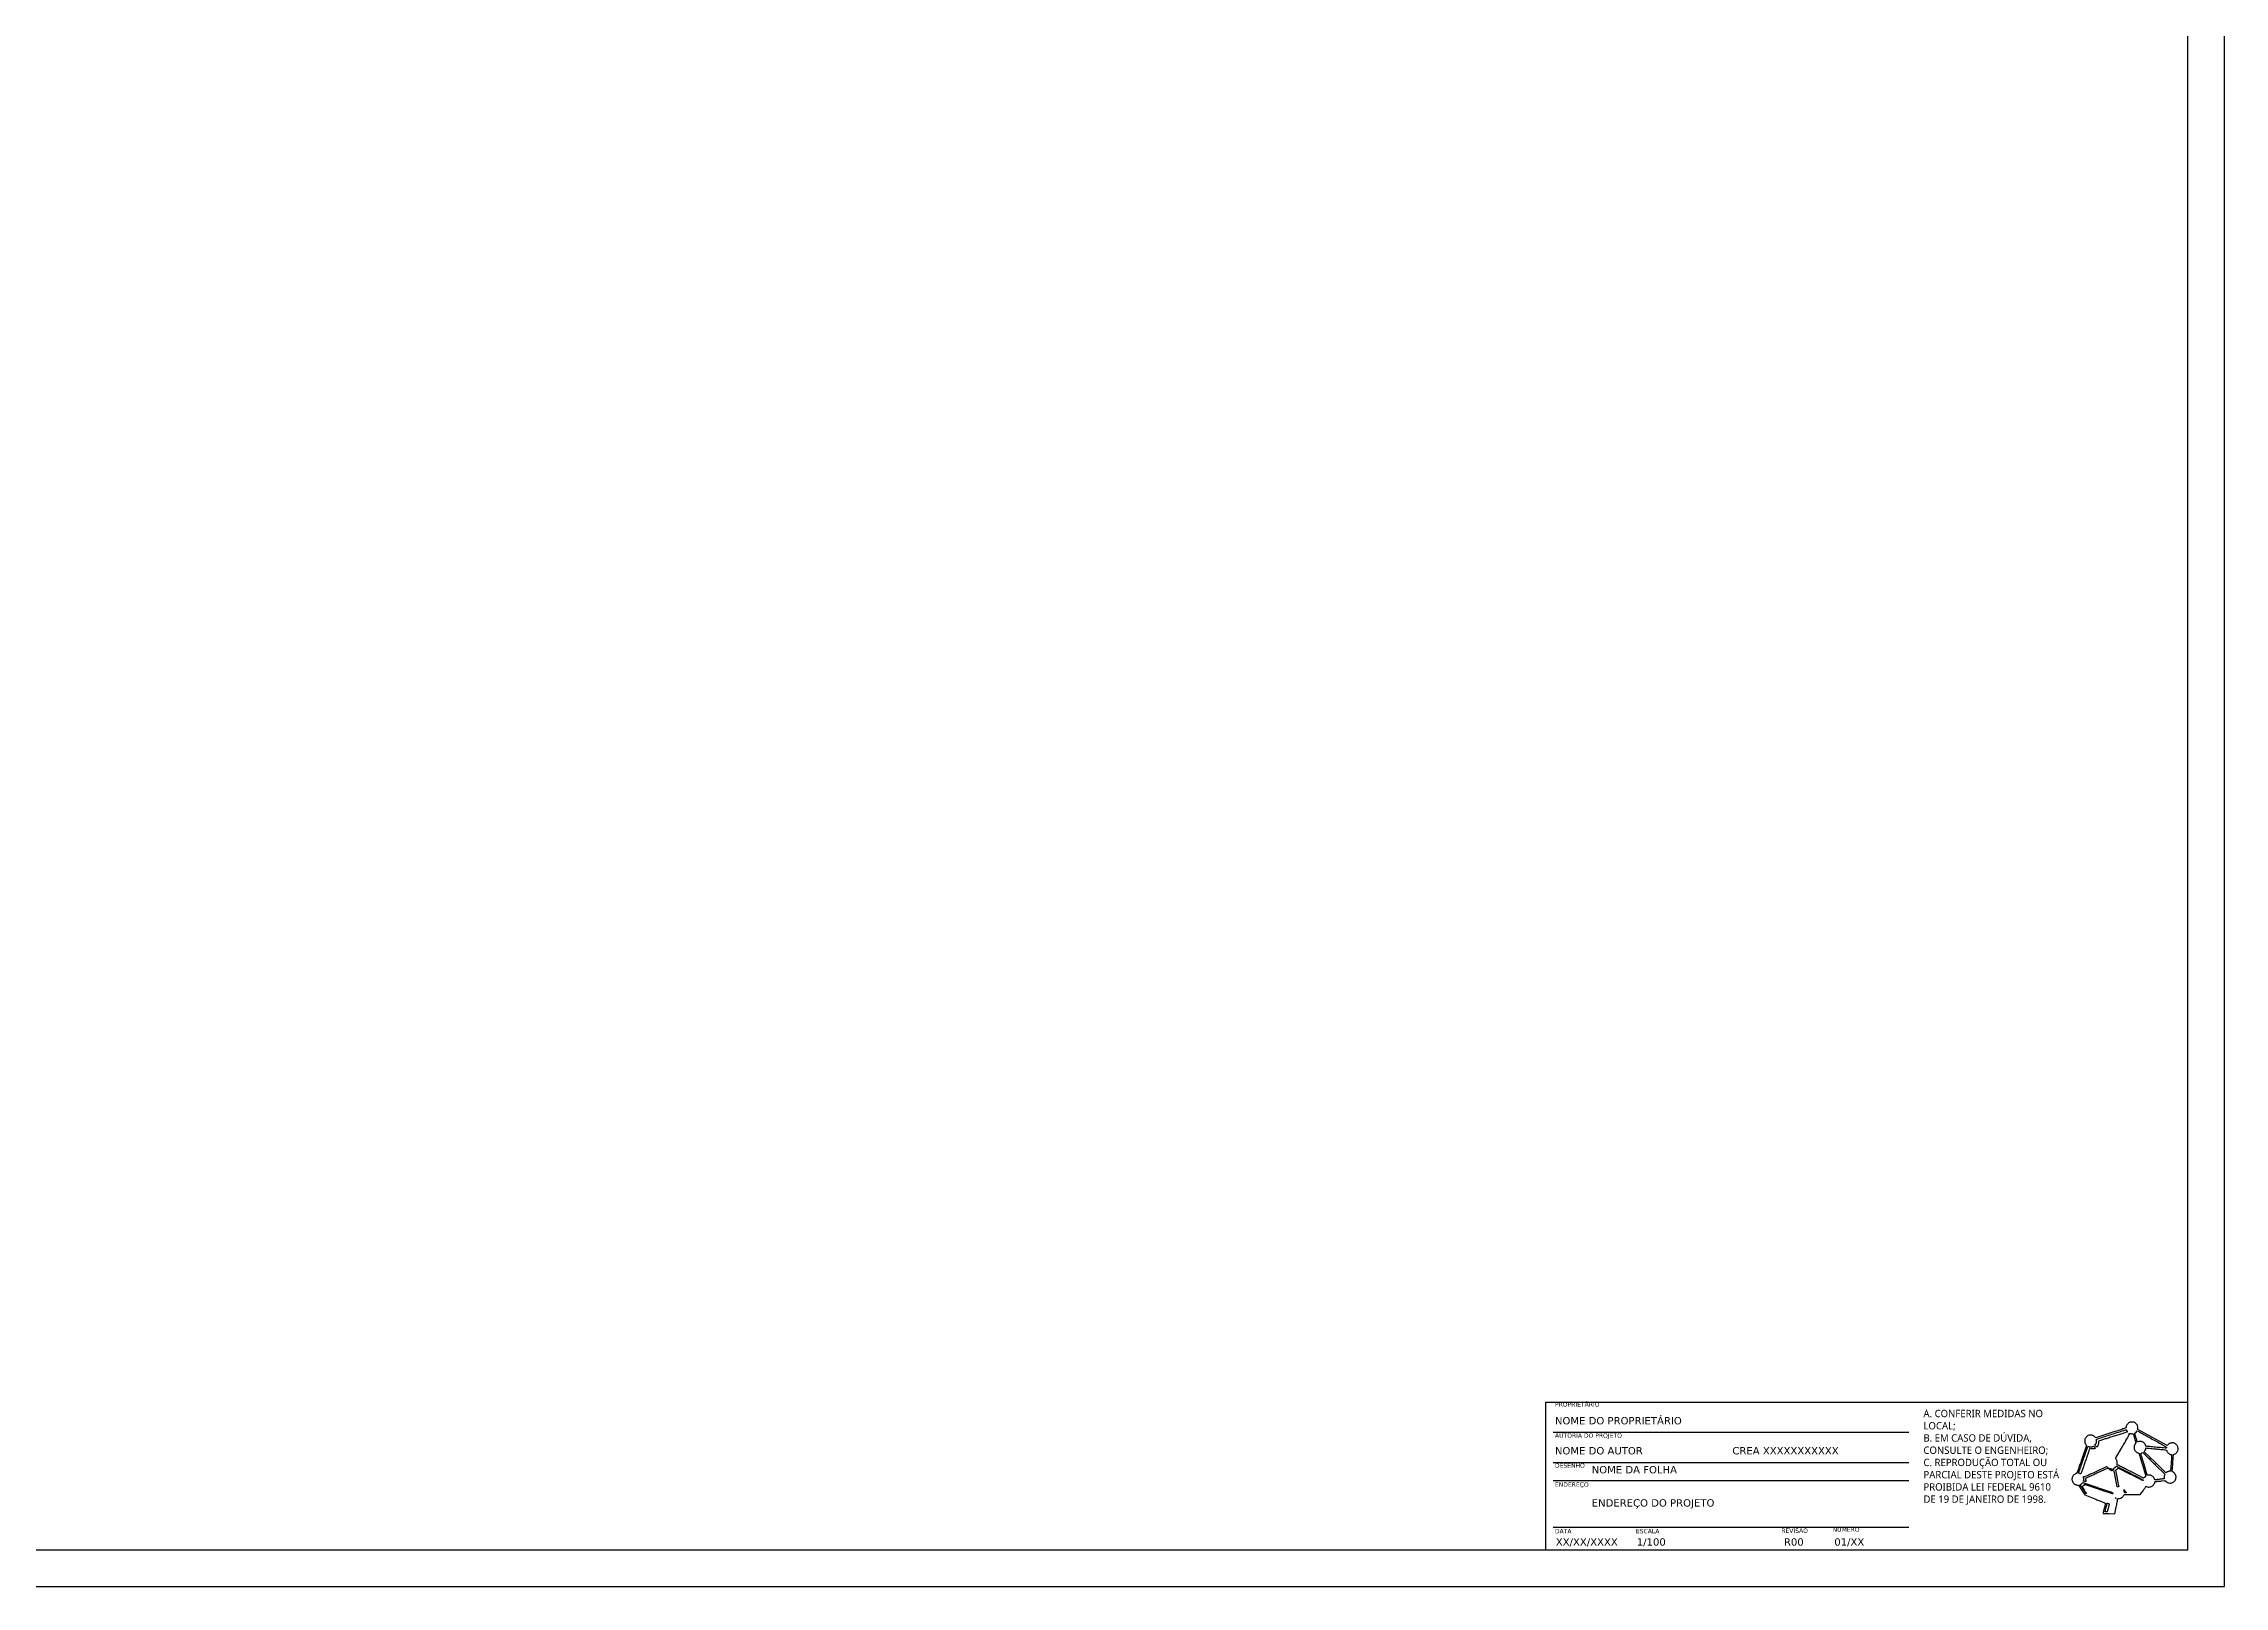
# Paper-space layout 'A0' of a CAD drawing. Header units: centimetres, sheet in millimetres. Extents: x 0 to 1189, y 0 to 841.
# Drawn here: x 594 to 1189, y 0 to 420 of the extents above; entities that cross this region are included whole.
import ezdxf

# ---------------------------------------------------------------- set-up
doc = ezdxf.new("R2010")
doc.units = ezdxf.units.CM
doc.header["$LTSCALE"] = 0.5
doc.layers.add('CARIMBO', color=250, linetype='Continuous')

psp = doc.layouts.new('A0')

# ---------------------------------------------------------------- linework, layer by layer
for points in [[(1163.08, 44.64, 0.079478), (1162.74, 44.4, 0.054467), (1162.45, 44.04, 0.055091), (1162.25, 43.63, 0.089267), (1162.18, 43.25, -0.318001), (1162.12, 43.17, -0.00227), (1161.34, 42.9, -0.004795), (1160.18, 42.51, -0.00091), (1158.05, 41.84), (1153.93, 40.53), (1153.7, 40.75, 0.045989), (1153.45, 40.95, 0.048466), (1153.17, 41.1, 0.049205), (1152.87, 41.19, 0.050376), (1152.56, 41.22, 0.057358), (1152.1, 41.17, 0.073919), (1151.71, 41.01, 0.074646), (1151.39, 40.75, 0.059941), (1151.13, 40.39, 0.022187), (1151.03, 40.19, 0.046293), (1150.98, 40.03, 0.042492), (1150.95, 39.86, 0.016038), (1150.94, 39.61, 0.031811), (1150.97, 39.29, 0.052573), (1151.03, 39.03, 0.056422), (1151.14, 38.8, 0.043793), (1151.31, 38.58), (1151.44, 38.44), (1150.12, 34.64, -0.001341), (1149.53, 32.96, -0.00365), (1149.1, 31.79, -0.000922), (1148.76, 30.86, -0.232969), (1148.7, 30.8, 0.052602), (1148.3, 30.63, 0.060655), (1147.96, 30.39, 0.062659), (1147.7, 30.08, 0.062566), (1147.53, 29.71, 0.067657), (1147.44, 29.28, 0.07176), (1147.48, 28.84, 0.071432), (1147.65, 28.44, 0.066114), (1147.92, 28.08, 0.03404), (1148.13, 27.9, 0.051282), (1148.34, 27.77, 0.04987), (1148.58, 27.69, 0.030117), (1148.87, 27.63), (1149.23, 27.59), (1150.07, 26.28), (1150.92, 24.97), (1153.71, 23.84, -0.00035), (1154.78, 23.41, -0.000565), (1155.69, 23.04, -0.000077), (1156.5, 22.7, -0.041097), (1156.55, 22.68, -0.317107), (1156.56, 22.64, -0.002034), (1156.48, 22.25, -0.00699), (1156.37, 21.81, -0.004284), (1156.24, 21.29, 0.003499), (1156.08, 20.68, 0.009869), (1155.98, 20.26, 0.005641), (1155.91, 19.94, 0.317571), (1155.94, 19.89, 0.121999), (1155.99, 19.87, 0.001087), (1156.44, 19.85, 0.003666), (1156.96, 19.84, 0.002349), (1157.55, 19.82), (1159.1, 19.8), (1159.5, 21.6, 0.003235), (1159.65, 22.31, 0.004837), (1159.77, 22.92, 0.002145), (1159.87, 23.45, 0.099334), (1159.86, 23.56, -0.057961), (1159.84, 23.75, -0.189286), (1159.89, 23.86, -0.162677), (1160.01, 23.93, -0.040506), (1160.23, 23.95, 0.074695), (1160.64, 24.01, 0.067212), (1161.03, 24.19, 0.06575), (1161.36, 24.47, 0.065907), (1161.61, 24.83), (1161.72, 25.05), (1163.86, 25.04), (1166.01, 25.02), (1166.82, 26.07, 0.005197), (1167.14, 26.5, 0.009482), (1167.39, 26.85, 0.004462), (1167.59, 27.15, 0.241149), (1167.59, 27.21, -0.038552), (1167.58, 27.28, -0.487664), (1167.59, 27.29, -0.104544), (1167.63, 27.28, -0.003557), (1167.79, 27.21, 0.08403), (1168.2, 27.08, 0.068415), (1168.66, 27.09, 0.066973), (1169.11, 27.22, 0.07379), (1169.5, 27.46, 0.047786), (1169.69, 27.66, 0.036473), (1169.86, 27.91, 0.037396), (1169.99, 28.16, 0.094407), (1170.03, 28.36, -0.152944), (1170.06, 28.48, -0.128065), (1170.16, 28.56, -0.081842), (1170.33, 28.61, -0.031911), (1170.57, 28.63, 0.017211), (1170.75, 28.64, 0.003074), (1171.07, 28.66, 0.003318), (1171.45, 28.69, 0.00299), (1171.84, 28.73), (1172.8, 28.84), (1173.1, 28.57, 0.108864), (1173.77, 28.21, 0.117508), (1174.51, 28.17, 0.117913), (1175.19, 28.46, 0.110153), (1175.68, 29.04, 0.037258), (1175.74, 29.18, 0.034903), (1175.78, 29.34, 0.029781), (1175.8, 29.52, 0.016378), (1175.81, 29.74, 0.015811), (1175.81, 29.99, 0.046417), (1175.78, 30.16, 0.049348), (1175.73, 30.32, 0.019736), (1175.62, 30.53, 0.027212), (1175.51, 30.7, 0.030137), (1175.39, 30.85, 0.030273), (1175.25, 30.98, 0.027963), (1175.1, 31.1, -0.012714), (1174.92, 31.22, -0.065884), (1174.83, 31.31, -0.119764), (1174.8, 31.38, -0.093219), (1174.8, 31.48, 0.026903), (1174.81, 31.6, 0.000513), (1174.86, 32.22, 0.001244), (1174.91, 32.94, 0.000833), (1174.97, 33.77), (1175.11, 35.9), (1175.4, 36.01, 0.131929), (1176.03, 36.47, 0.124197), (1176.37, 37.2, 0.123277), (1176.32, 38, 0.128862), (1175.9, 38.67, 0.035506), (1175.65, 38.88, 0.060104), (1175.41, 39.01, 0.058967), (1175.14, 39.08, 0.032836), (1174.8, 39.1, 0.043172), (1174.45, 39.07, 0.058016), (1174.13, 38.98, 0.059393), (1173.85, 38.82, 0.048311), (1173.6, 38.59), (1173.41, 38.38), (1169.42, 40.59), (1165.44, 42.8), (1165.4, 43.27, 0.045148), (1165.33, 43.7, 0.069177), (1165.19, 44.04, 0.07197), (1164.96, 44.32, 0.053536), (1164.65, 44.56, 0.019859), (1164.44, 44.68, 0.053842), (1164.28, 44.74, 0.04808), (1164.1, 44.76, 0.013377), (1163.83, 44.77, 0.014365), (1163.58, 44.76, 0.029893), (1163.39, 44.74, 0.035951), (1163.23, 44.7, 0.034713)], [(1162.32, 42.57, 0.031863), (1162.34, 42.52, 0.011462), (1162.38, 42.44, 0.011316), (1162.43, 42.36, 0.013177), (1162.47, 42.29, -0.017287), (1162.51, 42.22, -0.0272), (1162.54, 42.16, -0.025593), (1162.56, 42.11, -0.299351), (1162.55, 42.09, -0.099006), (1162.53, 42.08, -0.000046), (1161.58, 41.77, -0.000665), (1160.52, 41.43, -0.000405), (1159.27, 41.04, 0.00001), (1157.97, 40.63, 0.000012), (1156.77, 40.25, 0.00001), (1155.76, 39.93, 0.000097), (1155.33, 39.79), (1154.66, 39.58), (1154.66, 39.15, -0.038871), (1154.64, 38.82, -0.04202), (1154.56, 38.5, -0.046084), (1154.45, 38.24, -0.095107), (1154.3, 38.07, -0.095463), (1154.24, 38.03, -0.1793), (1154.17, 38.03, -0.082716), (1154.1, 38.08, -0.010801), (1153.95, 38.22), (1153.71, 38.45), (1153.91, 38.77, 0.023212), (1154.02, 38.97, 0.053839), (1154.08, 39.13, 0.044556), (1154.1, 39.31, 0.011864), (1154.12, 39.6, -0.009508), (1154.13, 39.84, -0.028153), (1154.15, 40, -0.038951), (1154.17, 40.11, -0.225559), (1154.21, 40.15, -0.011613), (1154.74, 40.33, -0.000133), (1158.31, 41.46, -0.000027), (1162.07, 42.65, -0.060557), (1162.19, 42.67, -0.100927), (1162.23, 42.67, -0.076882), (1162.27, 42.65, -0.074024), (1162.3, 42.61, -0.081175)], [(1163.72, 41.61), (1164.16, 41.57), (1164.37, 40.81, 0.001166), (1164.47, 40.49, 0.000919), (1164.57, 40.13, 0.000929), (1164.66, 39.81, 0.002298), (1164.74, 39.57, -0.006874), (1164.81, 39.3, -0.039177), (1164.84, 39.16, -0.084305), (1164.84, 39.07, -0.165216), (1164.8, 39.01, 0.067696), (1164.76, 38.96, 0.012124), (1164.69, 38.86, 0.012896), (1164.62, 38.74, 0.011331), (1164.55, 38.61, 0.053195), (1164.45, 38.33, 0.04526), (1164.4, 38.01, 0.044287), (1164.4, 37.67, 0.04575), (1164.47, 37.35, 0.070802), (1164.59, 37.08, 0.048201), (1164.81, 36.81, 0.046928), (1165.08, 36.57, 0.056012), (1165.38, 36.41, -0.016724), (1165.59, 36.31, -0.09403), (1165.69, 36.24, -0.096831), (1165.75, 36.13, -0.018271), (1165.82, 35.91, 0.002353), (1165.89, 35.67, 0.000112), (1166.13, 34.86, 0.000183), (1166.42, 33.9, 0.000132), (1166.74, 32.82), (1167.55, 30.08), (1167.27, 29.79), (1166.99, 29.51), (1163.65, 31.21, 0.000388), (1162.35, 31.86, 0.000576), (1161.21, 32.44, 0.000248), (1160.23, 32.93, 0.011766), (1160.03, 33.03), (1159.76, 33.15), (1159.8, 33.47, 0.051501), (1159.81, 33.75, 0.041753), (1159.75, 34.06, 0.040572), (1159.65, 34.36, 0.041767), (1159.5, 34.63), (1159.35, 34.86), (1161.26, 38.16, 0.00172), (1162.02, 39.47, 0.003292), (1162.62, 40.54, 0.000501), (1163.12, 41.45, 0.318822), (1163.12, 41.51, -0.087878), (1163.07, 41.59, -0.168967), (1163.06, 41.66, -0.263976), (1163.1, 41.7, -0.164458), (1163.17, 41.7, 0.053649), (1163.24, 41.68, 0.00818), (1163.38, 41.65, 0.009074), (1163.55, 41.63, 0.007751)], [(1169.65, 39.97, -0.000688), (1171.85, 38.75, -0.008137), (1172.69, 38.26, -0.012877), (1173.15, 37.97, -0.300165), (1173.2, 37.83, -0.057537), (1173.18, 37.77, -0.102251), (1173.15, 37.72, -0.110803), (1173.1, 37.69, -0.076165), (1173.04, 37.68, -0.02293), (1172.89, 37.69, -0.000084), (1171.11, 37.85, -0.000518), (1169.4, 38.02, -0.0009), (1167.98, 38.15, -0.012807), (1167.74, 38.18, -0.097718), (1167.63, 38.22, -0.155413), (1167.57, 38.29, -0.047521), (1167.53, 38.43, 0.071412), (1167.44, 38.65, 0.040121), (1167.28, 38.89, 0.038825), (1167.07, 39.11, 0.047979), (1166.85, 39.29, 0.062874), (1166.54, 39.43, 0.047954), (1166.18, 39.5, 0.048985), (1165.82, 39.51, 0.077879), (1165.52, 39.43), (1165.28, 39.33), (1165.16, 39.73, -0.000885), (1165.1, 39.93, -0.000271), (1165.01, 40.24, -0.000271), (1164.9, 40.58, -0.000296), (1164.81, 40.92), (1164.57, 41.72), (1164.91, 42.06), (1165.25, 42.4), (1165.66, 42.18, -0.003409), (1165.95, 42.02, -0.000135), (1167.01, 41.44, -0.000239), (1168.25, 40.75, -0.000169)], [(1152.53, 38, 0.029732), (1152.65, 38.01, 0.016387), (1152.8, 38.03, 0.016289), (1152.94, 38.06, 0.025067), (1153.07, 38.09), (1153.34, 38.19), (1153.6, 37.93, -0.027415), (1153.77, 37.74, -0.311881), (1153.78, 37.64, -0.197541), (1153.68, 37.57, -0.012375), (1153.33, 37.49, -0.021963), (1153.15, 37.46, -0.036691), (1153, 37.45, -0.035708), (1152.84, 37.47, -0.019541), (1152.66, 37.51), (1152.31, 37.6), (1152.18, 37.24, 0.003701), (1152.09, 37, 0.000146), (1151.77, 36.08, 0.000259), (1151.4, 35.01, 0.000183), (1150.98, 33.8, -0.0004), (1150.56, 32.61, -0.000658), (1150.21, 31.6, -0.00004), (1149.89, 30.7, -0.112129), (1149.88, 30.68, -0.253723), (1149.86, 30.67, -0.007738), (1149.78, 30.69, -0.013512), (1149.68, 30.72, -0.008721), (1149.56, 30.76), (1149.27, 30.86), (1149.7, 32.1, -0.000037), (1149.92, 32.74, -0.000012), (1150.25, 33.69, -0.000012), (1150.62, 34.74, -0.000014), (1150.97, 35.76), (1151.81, 38.17), (1152.04, 38.09, 0.02723), (1152.15, 38.05, 0.01557), (1152.28, 38.03, 0.01552), (1152.42, 38.01, 0.0248)], [(1170.17, 33.11), (1172.75, 30.55), (1172.64, 30.25, 0.028266), (1172.6, 30.1, 0.02451), (1172.58, 29.95, 0.024559), (1172.57, 29.79, 0.028739), (1172.57, 29.64, -0.001995), (1172.58, 29.52, -0.003309), (1172.59, 29.42, -0.000447), (1172.6, 29.33, -0.361795), (1172.6, 29.32, -0.03599), (1172.59, 29.32, -0.000005), (1172.27, 29.29, -0.000135), (1171.91, 29.25, -0.000082), (1171.48, 29.2, 0.001749), (1171.04, 29.15, 0.002362), (1170.65, 29.1, 0.001598), (1170.32, 29.06, 0.025723), (1170.21, 29.04, -0.06375), (1170.12, 29.03, -0.183375), (1170.05, 29.05, -0.102514), (1170, 29.12, -0.0133), (1169.93, 29.29, 0.038184), (1169.81, 29.56, 0.047969), (1169.66, 29.78, 0.047232), (1169.46, 29.96, 0.035356), (1169.21, 30.13, 0.026141), (1169.03, 30.23, 0.054643), (1168.89, 30.28, 0.04436), (1168.71, 30.3, 0.012318), (1168.44, 30.3), (1167.95, 30.29), (1167.09, 33.21, -0.000578), (1166.76, 34.33, -0.000934), (1166.48, 35.29, -0.000122), (1166.23, 36.14, -0.071528), (1166.23, 36.2, -0.231594), (1166.24, 36.23, -0.028555), (1166.31, 36.27, -0.029017), (1166.39, 36.32, -0.020061), (1166.5, 36.36), (1166.77, 36.45), (1167.18, 36.06, -0.004686), (1167.45, 35.8, -0.000307), (1168.23, 35.04, -0.000446), (1169.15, 34.12, -0.000333)], [(1170.73, 37.44, -0.00146), (1171.98, 37.31, -0.007591), (1172.67, 37.23, -0.006209), (1173.11, 37.17, -0.238802), (1173.19, 37.11, -0.015788), (1173.22, 37.06, -0.00479), (1173.25, 36.98, -0.004792), (1173.29, 36.9, -0.005205), (1173.32, 36.81, 0.075512), (1173.46, 36.56, 0.049275), (1173.68, 36.32, 0.047846), (1173.96, 36.12, 0.05785), (1174.26, 35.99, -0.001287), (1174.39, 35.95, -0.00198), (1174.51, 35.91, -0.000639), (1174.62, 35.88, -0.057514), (1174.63, 35.87, -0.280891), (1174.64, 35.86, -0.000083), (1174.6, 35.23, -0.001358), (1174.55, 34.53, -0.000819), (1174.49, 33.7, 0.000173), (1174.43, 32.87, 0.000278), (1174.38, 32.16, 0.000042), (1174.33, 31.53, 0.018054), (1174.33, 31.49, -0.302632), (1174.31, 31.46, -0.016169), (1174.22, 31.43, -0.020877), (1174.1, 31.39, -0.013225), (1173.96, 31.36, 0.026185), (1173.8, 31.32, 0.017269), (1173.62, 31.26, 0.017393), (1173.44, 31.18, 0.031903), (1173.31, 31.11), (1173.03, 30.93), (1170.1, 33.82), (1167.17, 36.71), (1167.36, 37.01, 0.020627), (1167.43, 37.14, 0.016626), (1167.5, 37.28, 0.016938), (1167.56, 37.42, 0.04077), (1167.59, 37.53), (1167.63, 37.75), (1167.97, 37.71, 0.006056), (1168.21, 37.68, 0.00035), (1168.93, 37.61, 0.000532), (1169.78, 37.53, 0.000391)], [(1157.48, 32.22, 0.022644), (1157.57, 32.19, 0.007246), (1157.7, 32.15, 0.007213), (1157.85, 32.11, 0.007999), (1158, 32.08, -0.013341), (1158.21, 32.03, -0.09412), (1158.3, 31.99, -0.140632), (1158.35, 31.92, -0.042772), (1158.39, 31.79, -0.013144), (1158.4, 31.71, -0.018928), (1158.41, 31.63, -0.014987), (1158.41, 31.57, -0.202429), (1158.41, 31.55, -0.290652), (1158.31, 31.53, -0.026241), (1158.06, 31.63, -0.031552), (1157.8, 31.78, -0.038811), (1157.57, 31.95), (1157.26, 32.24), (1154.26, 30.85, 0.000325), (1153.1, 30.31, 0.000519), (1152.12, 29.85, 0.000091), (1151.24, 29.45, 0.028847), (1151.18, 29.41, 0.150482), (1151.14, 29.37, 0.101192), (1151.13, 29.3, 0.050792), (1151.13, 29.2, 0.010673), (1151.17, 29.03, -0.016188), (1151.2, 28.9, -0.018725), (1151.21, 28.77, -0.018072), (1151.22, 28.67, -0.096024), (1151.21, 28.61, -0.109493), (1151.18, 28.56, -0.19019), (1151.13, 28.54, -0.077362), (1151.06, 28.55, -0.008984), (1150.89, 28.6), (1150.62, 28.7), (1150.65, 29.1, 0.016704), (1150.65, 29.27, 0.015745), (1150.65, 29.45, 0.01593), (1150.63, 29.6, 0.051425), (1150.61, 29.7, -0.032234), (1150.57, 29.83, -0.159965), (1150.58, 29.91, -0.375896), (1150.62, 29.93, -0.099665), (1150.69, 29.89, 0.279284), (1150.79, 29.88, 0.00254), (1151.44, 30.16, 0.00554), (1152.35, 30.56, 0.001381), (1153.83, 31.24), (1156.89, 32.66), (1157.1, 32.48, 0.017534), (1157.2, 32.4, 0.014145), (1157.3, 32.33, 0.014381), (1157.41, 32.26, 0.035279)], [(1163.24, 30.91, -0.001061), (1165.09, 29.97, -0.005481), (1166.1, 29.43, -0.003402), (1166.78, 29.06, -0.230482), (1166.85, 28.95, -0.036963), (1166.85, 28.9, -0.061098), (1166.85, 28.86, -0.087861), (1166.84, 28.83, -0.25533), (1166.82, 28.82, -0.111829), (1166.78, 28.83, -0.000079), (1165.8, 29.32, -0.000923), (1164.7, 29.87, -0.000564), (1163.41, 30.53), (1160.06, 32.23), (1159.84, 32.02, -0.014844), (1159.74, 31.93, -0.012465), (1159.63, 31.84, -0.01265), (1159.53, 31.77, -0.033546), (1159.45, 31.72), (1159.29, 31.64), (1159.75, 29.42, -0.000653), (1159.92, 28.57, -0.001083), (1160.07, 27.86, -0.000055), (1160.2, 27.21, -0.260012), (1160.2, 27.2, -0.142558), (1160.19, 27.19, -0.004079), (1160.13, 27.18, -0.007961), (1160.07, 27.17, -0.005359), (1159.99, 27.16), (1159.8, 27.14), (1159.29, 29.61, -0.000185), (1159.09, 30.56, -0.000301), (1158.92, 31.37, -0.000033), (1158.77, 32.09, -0.02743), (1158.76, 32.12, -0.246772), (1158.77, 32.15, -0.022251), (1158.82, 32.19, -0.024852), (1158.89, 32.23, -0.016722), (1158.97, 32.27, 0.03062), (1159.07, 32.32, 0.017067), (1159.17, 32.4, 0.016974), (1159.28, 32.48, 0.026295), (1159.36, 32.56, -0.013983), (1159.44, 32.63, -0.018776), (1159.51, 32.69, -0.016116), (1159.57, 32.73, -0.154035), (1159.6, 32.74, -0.116878), (1159.64, 32.73, -0.000078), (1160.69, 32.21, -0.000936), (1161.86, 31.62, -0.000571)], [(1157.41, 25.95, -0.00294), (1158.05, 25.73, -0.025576), (1158.33, 25.62, -0.063924), (1158.47, 25.53, -0.160072), (1158.53, 25.42, -0.022263), (1158.55, 25.36, -0.029376), (1158.55, 25.3, -0.029705), (1158.55, 25.25, -0.178357), (1158.54, 25.23, -0.282142), (1158.51, 25.22, -0.000118), (1157.4, 25.58, -0.00162), (1156.17, 25.99, -0.000979), (1154.71, 26.48), (1150.91, 27.76), (1150.64, 27.51, -0.0088), (1150.53, 27.41, -0.010914), (1150.42, 27.32, -0.009353), (1150.33, 27.25, -0.076824), (1150.28, 27.23, 0.454089), (1150.26, 27.18, 0.011435), (1150.37, 26.97, 0.014163), (1150.55, 26.68, 0.004889), (1150.81, 26.26, -0.002961), (1151.04, 25.9, -0.004887), (1151.24, 25.59, -0.00098), (1151.4, 25.32, -0.344756), (1151.4, 25.3, -0.332227), (1151.33, 25.29, -0.073954), (1151.22, 25.37, -0.040347), (1151.08, 25.53, -0.012625), (1150.9, 25.8, 0.000931), (1150.76, 26.02, 0.000368), (1150.56, 26.33, 0.000364), (1150.35, 26.67, 0.000456), (1150.15, 26.98, -0.003073), (1149.86, 27.42, -0.037661), (1149.77, 27.6, -0.141134), (1149.75, 27.7, -0.229813), (1149.8, 27.77, 0.031012), (1149.86, 27.81, 0.007771), (1149.96, 27.89, 0.007907), (1150.07, 27.98, 0.007886), (1150.18, 28.07), (1150.43, 28.3), (1153.38, 27.3, 0.000185), (1154.58, 26.9, 0.000193), (1155.78, 26.49, 0.000185), (1156.81, 26.15, 0.000842)], [(1159.43, 24.07, -0.076926), (1159.45, 24, -0.400869), (1159.44, 23.97, -0.241841), (1159.39, 23.98, -0.055352), (1159.33, 24.04, -0.030483), (1159.3, 24.08, -0.110288), (1159.29, 24.11, -0.256649), (1159.3, 24.13, -0.176123), (1159.32, 24.14, -0.085443), (1159.35, 24.13, -0.053409), (1159.38, 24.12, -0.051744), (1159.41, 24.09, -0.0641)], [(1162.12, 25.77), (1162.24, 25.53), (1162.02, 25.53, -0.027082), (1161.9, 25.54, -0.12113), (1161.83, 25.56, -0.146283), (1161.79, 25.61, -0.046007), (1161.76, 25.7, 0.011613), (1161.73, 25.84, 0.008793), (1161.68, 26, 0.008303), (1161.63, 26.16, 0.007412), (1161.57, 26.32, -0.725169), (1161.61, 26.35, -0.053003), (1161.76, 26.22, -0.025562), (1161.98, 25.98, -0.050515)], [(1157.37, 22.58, -0.028509), (1157.47, 22.53, -0.046806), (1157.55, 22.48, -0.059049), (1157.6, 22.42, -0.167141), (1157.62, 22.37, -0.056978), (1157.61, 22.3, -0.001834), (1157.54, 22.01, -0.003514), (1157.45, 21.67, -0.002431), (1157.35, 21.29), (1157.08, 20.31), (1156.78, 20.29, -0.012359), (1156.62, 20.28, -0.076101), (1156.54, 20.29, -0.179049), (1156.5, 20.32, -0.1443), (1156.48, 20.38, -0.063864), (1156.5, 20.54, -0.000816), (1156.77, 21.58, -0.000222), (1157.06, 22.66, -0.340161), (1157.09, 22.68, -0.086842), (1157.1, 22.68, -0.001738), (1157.18, 22.65, -0.004072), (1157.27, 22.62, -0.002718)]]:
    psp.add_lwpolyline(points, format="xyb", close=True)
at = {"layer": 'CARIMBO'}
for p, q in [((1189, 0), (1189, 841)), ((1179, 10), (1179, 831)), ((1004, 10), (1004, 50.2)), ((1004, 50.2), (1179, 50.2)), ((1006, 42), (1103, 42)), ((1006, 33.8), (1103, 33.8)), ((1006, 28.9), (1103, 28.9)), ((1006, 16.1), (1103, 16.1)), ((25, 10), (1179, 10)), ((0, 0), (1189, 0))]:
    psp.add_line(p, q, dxfattribs=at)

# ---------------------------------------------------------------- texts
at = {"layer": 'CARIMBO', "attachment_point": 1}
for s, width, insert, char_height in [('{\\fVerdana|b0|i0|c0|p34;PROPRIETÁRIO}', 5.9377, (1006.5, 50.2), 1.2), ('{\\fMicrosoft JhengHei UI|b0|i0|c0|p34;A. CONFERIR MEDIDAS NO LOCAL;\\PB. EM CASO DE DÚVIDA, CONSULTE O ENGENHEIRO;\\PC. REPRODUÇÃO TOTAL OU PARCIAL DESTE PROJETO ESTÁ PROIBIDA LEI FEDERAL 9610 DE 19 DE JANEIRO DE 1998.}', 37.1667, (1106.96, 48.12), 2), ('{\\fVerdana|b0|i0|c0|p34;AUTORIA DO PROJETO}', 29.425, (1006.5, 41.72), 1.2), ('{\\fVerdana|b0|i0|c0|p34;NOME DO PROPRIETÁRIO}', 60.6098, (1006.5, 46.16), 2), ('{\\fVerdana|b0|i0|c0|p34;NOME DO AUTOR                            CREA XXXXXXXXXXX}', 93.8651, (1006.5, 37.97), 2), ('{\\fVerdana|b0|i0|c0|p34;DESENHO}', 29.425, (1006.5, 33.55), 1.2), ('{\\fVerdana|b0|i0|c0|p34;NOME DA FOLHA}', 60.6098, (1016.52, 32.81), 2), ('{\\fVerdana|b0|i0|c0|p34;ENDEREÇO}', 29.425, (1006.5, 28.35), 1.2), ('{\\fVerdana|b0|i0|c0|p34;ENDEREÇO DO PROJETO}', 60.6098, (1016.52, 23.75), 2), ('{\\fVerdana|b0|i0|c0|p34;DATA}', 29.425, (1006.5, 15.66), 1.2), ('{\\fVerdana|b0|i0|c0|p34;XX/XX/XXXX}', 60.6098, (1006.74, 13.11), 2), ('{\\fVerdana|b0|i0|c0|p34;ESCALA}', 29.425, (1028.57, 15.66), 1.2), ('{\\fVerdana|b0|i0|c0|p34;1/100}', 60.6098, (1028.81, 13.11), 2), ('{\\fVerdana|b0|i0|c0|p34;REVISÃO}', 29.425, (1068.2, 15.78), 1.2), ('{\\fVerdana|b0|i0|c0|p34;R00}', 60.6098, (1068.92, 13.11), 2), ('{\\fVerdana|b0|i0|c0|p34;NÚMERO}', 29.425, (1082.21, 16.08), 1.2), ('{\\fVerdana|b0|i0|c0|p34;01/XX}', 60.6098, (1082.65, 13.11), 2)]:
    psp.add_mtext_dynamic_manual_height_columns(s, width=width, gutter_width=1, heights=[0], dxfattribs=dict(at, insert=insert, char_height=char_height))

doc.saveas('drawing.dxf')
